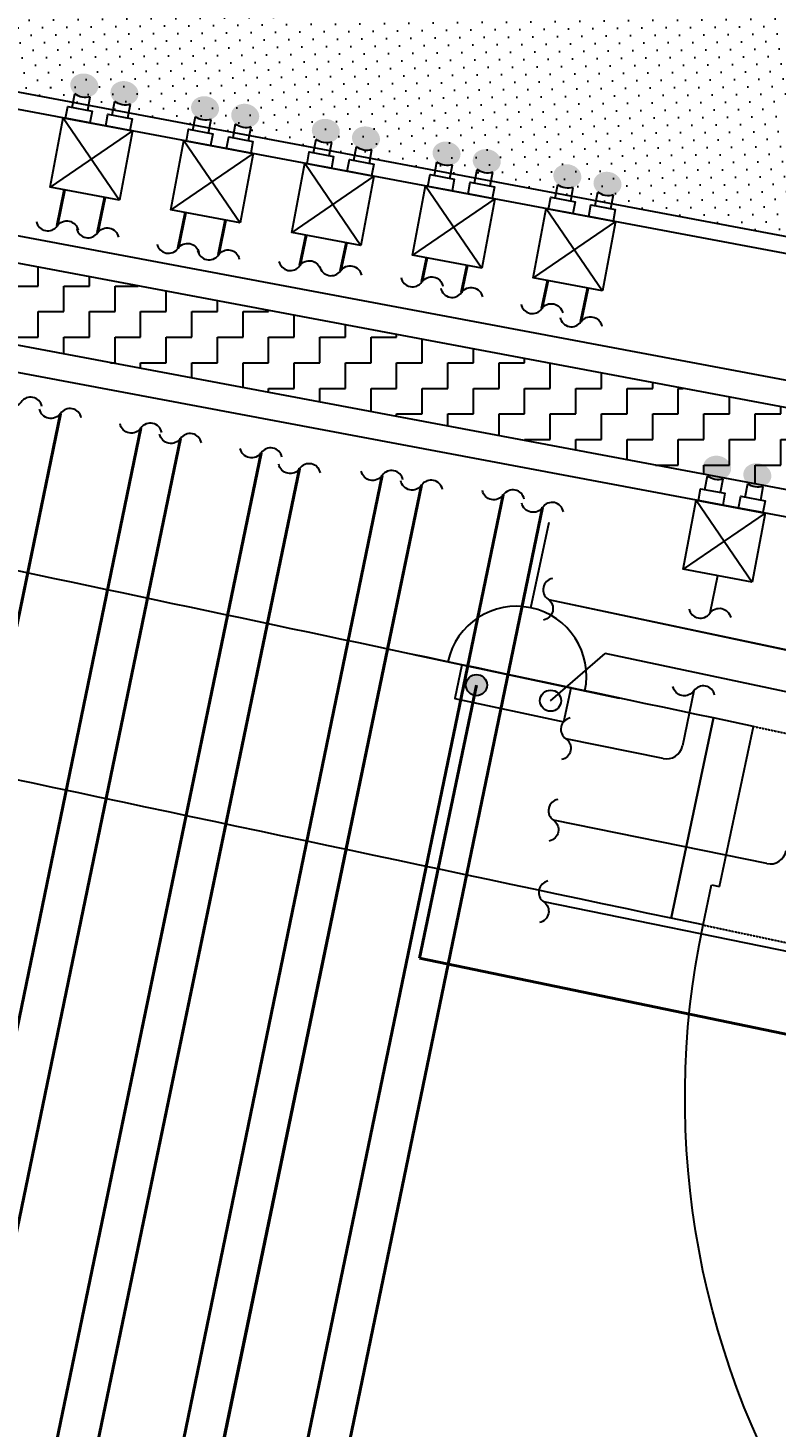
# Model space of a CAD drawing. Extents: x -678889171 to 586587, y -792238163 to 335485.
# Drawn here: x 65799 to 66712, y 33081 to 34789 of the extents above; entities that cross this region are included whole.
import ezdxf
from ezdxf import colors
from ezdxf.entities.mleader import LeaderData, LeaderLine
from ezdxf.math import Vec2, Vec3

# ---------------------------------------------------------------- set-up
doc = ezdxf.new("R2010")
doc.units = 0
doc.header["$MEASUREMENT"] = 0
doc.linetypes.add('XR-CORE -A$0$XR-A-CORE$0$XR-A-TYP-2-3-4-5-6-7-8-10$0$HIDDEN', pattern=[0.375, 0.25, -0.125])
doc.layers.get('0').update_dxf_attribs({"color": 8})
for name, color, linetype in [('CABLE TRAY', 6, 'Continuous'), ('E-CUT-LINE', 1, 'Continuous'), ('E-POW-BLOCK', 4, 'Continuous'), ('E-TEXT', 3, 'Continuous'), ('False Ceiling -SMD', 7, 'Continuous'), ('HR_LIGHT', 1, 'Continuous'), ('loop line emped', 1, 'Continuous'), ('powr wire', 4, 'Continuous'), ('SHP-CTL-EL-102$0$WORK$0$FITING-ET', 2, 'Continuous'), ('SHP-CTL-EL-102$0$WORK$0$work$0$BOXES', 2, 'Continuous'), ('XR-CORE -A$0$A-WALL', 252, 'Continuous'), ('XR-CORE -A$0$XR-A-CORE$0$XR-A-TYP-2-3-4-5-6-7-8-10$0$A-DOOR', 252, 'Continuous'), ('XR-CORE -A$0$XR-A-CORE$0$XR-A-TYP-2-3-4-5-6-7-8-10$0$A-FLOR-OVHD', 252, 'XR-CORE -A$0$XR-A-CORE$0$XR-A-TYP-2-3-4-5-6-7-8-10$0$HIDDEN')]:
    doc.layers.add(name, color=color, linetype=linetype)
doc.styles.get("Standard").update_dxf_attribs({"font": 'arial.ttf'})

# ---------------------------------------------------------------- blocks, each defined once
blk = doc.blocks.new('SO1')
at = {"layer": 'E-POW-BLOCK'}
h = blk.add_hatch(color=3, dxfattribs=at)
h.dxf.hatch_style = 1
edge = h.paths.add_edge_path()
edge.add_arc((-0.1064295025979398, -0.04814632734824666), 0.03025259035537483, 0, 360)
at = {"layer": 'E-POW-BLOCK', "color": 3}
for p, q in [((1.42e-14, 0.2000001000000597), (0, 0.4500002250000599)), ((-0.3000001499999971, 7.11e-14), (0.3000001499999971, 1.42e-14))]:
    blk.add_line(p, q, dxfattribs=at)
blk.add_lwpolyline([(0.1593095883453804, 4.265338082731773e-14), (-0.1593095883453804, 4.265338082731773e-14), (-0.1593095883453804, -0.09876317676643645), (0.1593095883453804, -0.09876317676643645)], close=True, dxfattribs=at)
for centre in [(-0.1064295025979398, -0.04814632734824666), (0.1096454942411166, -0.04814632734824666)]:
    blk.add_circle(centre, 0.03025259035537483, dxfattribs=at)
blk.add_arc((0, 1.42e-14), 0.2000001000000001, 0, 179.9999999999979, dxfattribs=at)
blk = doc.blocks.new('*U1038')
for p, q in [((709.9999999996999, 1019.999999999673), (709.9999999997087, 199.9999999998981)), ((759.9999999996817, 1019.999999999673), (759.9999999996905, 199.9999999998981)), ((-299.9999999999955, -150.000000000068), (-300.0000000000001, 99.9999999999318)), ((-260.0000000000138, 99.99999999993177), (-300.0000000000001, 99.9999999999318)), ((-260.0000000000138, 99.99999999993177), (-260.0000000000136, 49.99999999994816)), ((759.9999999996862, 99.9999999999318), (759.999999999686, 49.99999999994816)), ((759.9999999996862, 99.9999999999318), (799.9999999996726, 99.99999999993177)), ((799.9999999996771, -150.000000000068), (799.9999999996726, 99.99999999993177)), ((-260.0000000000136, 49.99999999994816), (-250.0000000000184, 49.99999999994816)), ((-250.0000000000184, 49.99999999994816), (-250.0000000000091, -150.000000000068)), ((749.999999999686, 49.99999999994816), (749.9999999996862, -150.000000000068)), ((759.999999999686, 49.99999999994816), (749.999999999686, 49.99999999994816)), ((-250.0000000000091, -150.000000000068), (-299.9999999999955, -150.000000000068)), ((749.9999999996862, -150.000000000068), (799.9999999996771, -150.000000000068))]:
    blk.add_line(p, q)
for points in [[(709.999999999709, 1019.999999999673), (759.9999999996908, 1019.999999999673), (759.9999999996905, 1119.999999999636), (709.9999999997087, 1119.999999999636), (709.9999999997087, 1032.999999999665), (709.9999999997087, 1119.999999999636)], [(709.9999999997087, 199.9999999998981), (759.9999999996905, 199.9999999998981), (759.9999999996908, 99.9999999999318), (709.999999999709, 99.9999999999318), (709.999999999709, 186.9999999999009)]]:
    blk.add_lwpolyline(points, close=True)
blk.add_arc((759.9999999996908, 99.9999999999318), 1019.999999999704, 89.99999999999942, 180)
at = {"layer": 'XR-CORE -A$0$XR-A-CORE$0$XR-A-TYP-2-3-4-5-6-7-8-10$0$A-FLOR-OVHD'}
for p, q in [((-260.0000000000138, 99.99999999993177), (759.9999999996908, 99.9999999999318)), ((-250.0000000000182, -150.000000000068), (749.9999999996862, -150.000000000068))]:
    blk.add_line(p, q, dxfattribs=at)
blk = doc.blocks.new('*U3342')
h = blk.add_hatch()
h.set_pattern_fill('DOTS', scale=10, angle=44.64466639488753)
h.set_pattern_definition([(44.64466639488753, (329.9099771088763, 53195.66372434029), (-5.508128011210783, 16.872464463205), [0, -15.875])])
h.paths.add_polyline_path([(-179.9965384674727, 1.116306287542557), (-172.4736223159576, 1214.133630981352), (187.5194546189879, 1211.901018406267), (179.9965384674727, -1.116306287542557)])
at = {"color": 240, "true_color": 0xed1f24}
blk.add_lwpolyline([(199.9961538527475, -1.240340319491736), (207.5190700042626, 1211.776984374318), (-192.4732377012324, 1214.257665013301), (-199.9961538527475, 1.240340319491736)], close=True, dxfattribs=at)
at = {"color": 7}
blk.add_lwpolyline([(-179.9965384674727, 1.116306287542557), (-172.4736223159576, 1214.133630981352), (187.5194546189879, 1211.901018406267), (179.9965384674727, -1.116306287542557)], close=True, dxfattribs=at)
blk = doc.blocks.new('DCCWCW')
at = {"color": 7}
for p, q in [((67164.49566399748, 39374.39214593581), (65579.54950208029, 39672.18836836193)), ((67146.33150427548, 39277.71793361274), (65561.3853423583, 39575.51415603886))]:
    blk.add_line(p, q, dxfattribs=at)
at = {"layer": 'False Ceiling -SMD', "color": 7, "linetype": 'Continuous', "true_color": 0xffffff}
for p, q in [((65625, 39656.25), (65625, 39663.64865457665)), ((65593.75, 39656.25), (65625, 39656.25)), ((65593.75, 39624.99999999999), (65593.75, 39656.24999999999)), ((65656.25, 39656.25), (65664.37749471451, 39656.25)), ((65656.25, 39624.99999999999), (65656.25, 39656.24999999999)), ((65718.75, 39625), (65718.75, 39646.03392637749)), ((65570.68325906317, 39625), (65593.75, 39625)), ((65625, 39625), (65656.25, 39625)), ((65625, 39593.75), (65625, 39625)), ((65687.5, 39625), (65718.75, 39625)), ((65687.5, 39593.74999999999), (65687.5, 39624.99999999999)), ((65750, 39625), (65781.25, 39625)), ((65750, 39593.74999999999), (65750, 39624.99999999999)), ((65781.25, 39624.99999999999), (65781.25, 39634.29077424471)), ((65812.5, 39625), (65830.69782999746, 39625)), ((65812.5, 39593.74999999999), (65812.5, 39624.99999999999)), ((65875, 39593.74999999999), (65875, 39616.67604604557)), ((65593.75, 39593.75), (65625, 39593.75)), ((65593.75, 39569.43314646428), (65593.75, 39593.74999999999)), ((65656.25, 39593.75), (65687.5, 39593.75)), ((65656.25, 39562.49999999999), (65656.25, 39593.74999999999)), ((65718.75, 39593.75), (65750, 39593.75)), ((65718.75, 39562.5), (65718.75, 39593.75)), ((65781.25, 39593.75), (65812.5, 39593.75)), ((65781.25, 39562.49999999999), (65781.25, 39593.74999999999)), ((65843.75, 39593.75), (65875, 39593.75)), ((65843.75, 39562.49999999999), (65843.75, 39593.74999999999)), ((65906.25, 39593.75), (65937.5, 39593.75)), ((65906.25, 39562.49999999999), (65906.25, 39593.74999999999)), ((65937.5, 39593.75), (65937.5, 39604.93289391283)), ((65968.75, 39593.75), (65997.01816528042, 39593.75)), ((65968.75, 39562.49999999999), (65968.75, 39593.74999999999)), ((66031.25, 39562.5), (66031.25, 39587.31816571367)), ((66093.75, 39562.49999999999), (66093.75, 39575.5750135809)), ((65630.64994382414, 39562.5), (65656.25, 39562.5)), ((65687.5, 39562.5), (65718.75, 39562.5)), ((65687.5, 39551.81841826513), (65687.5, 39562.49999999999)), ((65750, 39562.5), (65781.25, 39562.5)), ((65750, 39540.07526613237), (65750, 39562.49999999999)), ((65812.5, 39562.5), (65843.75, 39562.5)), ((65812.5, 39531.24999999999), (65812.5, 39562.49999999999)), ((65875, 39562.5), (65906.25, 39562.5)), ((65875, 39531.24999999999), (65875, 39562.49999999999)), ((65937.5, 39562.5), (65968.75, 39562.5)), ((65937.5, 39531.25), (65937.5, 39562.5)), ((66000, 39562.5), (66031.25, 39562.5)), ((66000, 39531.24999999999), (66000, 39562.49999999999)), ((66062.5, 39562.5), (66093.75, 39562.5)), ((66062.5, 39531.24999999999), (66062.5, 39562.49999999999)), ((66125, 39562.5), (66156.25, 39562.5)), ((66125, 39531.25), (66125, 39562.5)), ((66156.25, 39562.49999999999), (66156.25, 39563.83186144815)), ((66187.5, 39531.24999999999), (66187.5, 39557.96028538175)), ((66250, 39531.24999999999), (66250, 39546.217133249)), ((65796.9702791071, 39531.25), (65812.5, 39531.25)), ((65843.75, 39531.25), (65875, 39531.25)), ((65843.75, 39522.46053793323), (65843.75, 39531.24999999999)), ((65906.25, 39531.25), (65937.5, 39531.25)), ((65906.25, 39510.71738580046), (65906.25, 39531.24999999999)), ((65968.75, 39531.25), (66000, 39531.25)), ((65968.75, 39499.99999999999), (65968.75, 39531.24999999999)), ((66031.25, 39531.25), (66062.5, 39531.25)), ((66031.25, 39500), (66031.25, 39531.25)), ((66093.75, 39531.25), (66125, 39531.25)), ((66093.75, 39499.99999999999), (66093.75, 39531.24999999999)), ((66156.25, 39531.25), (66187.5, 39531.25)), ((66156.25, 39499.99999999999), (66156.25, 39531.24999999999)), ((66218.75, 39531.25), (66250, 39531.25)), ((66218.75, 39500), (66218.75, 39531.25)), ((66281.25, 39531.25), (66312.5, 39531.25)), ((66281.25, 39499.99999999999), (66281.25, 39531.24999999999)), ((66312.5, 39531.24999999999), (66312.5, 39534.47398111622)), ((66343.75, 39499.99999999999), (66343.75, 39528.60240504986)), ((66406.25, 39499.99999999999), (66406.25, 39516.85925291708)), ((66468.75, 39499.99999999999), (66468.75, 39505.11610078433)), ((65963.29061439006, 39500), (65968.75, 39500)), ((66000, 39500), (66031.25, 39500)), ((66000, 39493.10265760132), (66000, 39499.99999999999)), ((66062.5, 39500), (66093.75, 39500)), ((66062.5, 39481.35950546855), (66062.5, 39499.99999999999)), ((66125, 39500), (66156.25, 39500)), ((66125, 39469.61635333579), (66125, 39500)), ((66187.5, 39500), (66218.75, 39500)), ((66187.5, 39468.74999999999), (66187.5, 39499.99999999999)), ((66250, 39500), (66281.25, 39500)), ((66250, 39468.74999999999), (66250, 39499.99999999999)), ((66312.5, 39500), (66343.75, 39500)), ((66312.5, 39468.74999999999), (66312.5, 39499.99999999999)), ((66375, 39500), (66406.25, 39500)), ((66375, 39468.74999999999), (66375, 39499.99999999999)), ((66437.5, 39500), (66468.75, 39500)), ((66437.5, 39468.75), (66437.5, 39500)), ((66500, 39468.74999999999), (66500, 39499.24452471793)), ((66562.5, 39468.74999999999), (66562.5, 39487.50137258518)), ((66625, 39468.75), (66625, 39475.75822045241)), ((66156.25, 39468.75), (66187.5, 39468.75)), ((66156.25, 39463.74477726941), (66156.25, 39468.74999999999)), ((66218.75, 39468.75), (66250, 39468.75)), ((66218.75, 39452.00162513665), (66218.75, 39468.75)), ((66281.25, 39468.75), (66312.5, 39468.75)), ((66281.25, 39440.25847300388), (66281.25, 39468.74999999999)), ((66343.75, 39468.75), (66375, 39468.75)), ((66343.75, 39437.49999999999), (66343.75, 39468.74999999999)), ((66406.25, 39468.75), (66437.5, 39468.75)), ((66406.25, 39437.49999999999), (66406.25, 39468.74999999999)), ((66468.75, 39468.75), (66500, 39468.75)), ((66468.75, 39437.49999999999), (66468.75, 39468.74999999999)), ((66531.25, 39468.75), (66562.5, 39468.75)), ((66531.25, 39437.5), (66531.25, 39468.75)), ((66593.75, 39468.75), (66625, 39468.75)), ((66593.75, 39437.49999999999), (66593.75, 39468.74999999999)), ((66656.25, 39468.75), (66662.29950641222, 39468.75)), ((66656.25, 39437.49999999999), (66656.25, 39468.74999999999)), ((66718.75, 39437.49999999999), (66718.75, 39458.14349225326)), ((66312.5, 39437.5), (66343.75, 39437.5)), ((66312.5, 39434.3868969375), (66312.5, 39437.49999999999)), ((66375, 39437.5), (66406.25, 39437.5)), ((66375, 39422.64374480474), (66375, 39437.49999999999)), ((66437.5, 39437.5), (66468.75, 39437.5)), ((66437.5, 39410.90059267197), (66437.5, 39437.5)), ((66500, 39437.5), (66531.25, 39437.5)), ((66500, 39406.24999999999), (66500, 39437.49999999999)), ((66562.5, 39437.5), (66593.75, 39437.5)), ((66562.5, 39406.24999999999), (66562.5, 39437.49999999999)), ((66625, 39437.5), (66656.25, 39437.5)), ((66625, 39406.25), (66625, 39437.5)), ((66687.5, 39437.5), (66718.75, 39437.5)), ((66687.5, 39406.24999999999), (66687.5, 39437.49999999999)), ((66750, 39437.5), (66781.25, 39437.5)), ((66750, 39406.24999999999), (66750, 39437.49999999999)), ((66781.25, 39437.49999999999), (66781.25, 39446.4003401205)), ((66812.5, 39437.5), (66828.61984169518, 39437.5)), ((66812.5, 39406.24999999999), (66812.5, 39437.49999999999)), ((66875, 39406.24999999999), (66875, 39428.78561192135)), ((66468.75, 39406.25), (66500, 39406.25)), ((66468.75, 39405.02901660559), (66468.75, 39406.24999999999)), ((66531.25, 39406.25), (66562.5, 39406.25)), ((66531.25, 39393.28586447283), (66531.25, 39406.25)), ((66593.75, 39406.25), (66625, 39406.25)), ((66593.75, 39381.54271234006), (66593.75, 39406.24999999999)), ((66656.25, 39406.25), (66687.5, 39406.25)), ((66656.25, 39374.99999999999), (66656.25, 39406.24999999999)), ((66718.75, 39406.25), (66750, 39406.25)), ((66718.75, 39374.99999999999), (66718.75, 39406.24999999999)), ((66781.25, 39406.25), (66812.5, 39406.25)), ((66781.25, 39374.99999999999), (66781.25, 39406.24999999999)), ((66843.75, 39406.25), (66875, 39406.25)), ((66843.75, 39375), (66843.75, 39406.25)), ((66906.25, 39406.25), (66937.5, 39406.25)), ((66906.25, 39374.99999999999), (66906.25, 39406.24999999999)), ((66937.5, 39406.25), (66937.5, 39417.0424597886)), ((66968.75, 39406.25), (66994.94017697813, 39406.25)), ((66968.75, 39374.99999999999), (66968.75, 39406.24999999999)), ((67031.25, 39375), (67031.25, 39399.42773158944)), ((67093.75, 39374.99999999999), (67093.75, 39387.68457945668)), ((66628.57195552188, 39375), (66656.25, 39375)), ((66687.5, 39375), (66718.75, 39375)), ((66687.5, 39363.92798414092), (66687.5, 39374.99999999999)), ((66750, 39375), (66781.25, 39375)), ((66750, 39352.18483200816), (66750, 39374.99999999999)), ((66812.5, 39375), (66843.75, 39375)), ((66812.5, 39343.74999999999), (66812.5, 39374.99999999999)), ((66875, 39375), (66906.25, 39375)), ((66875, 39343.74999999999), (66875, 39374.99999999999)), ((66937.5, 39375), (66968.75, 39375)), ((66937.5, 39343.75), (66937.5, 39375)), ((67000, 39375), (67031.25, 39375)), ((67000, 39343.74999999999), (67000, 39374.99999999999)), ((67062.5, 39375), (67093.75, 39375)), ((67062.5, 39343.74999999999), (67062.5, 39374.99999999999)), ((67125, 39375), (67156.25, 39375)), ((67125, 39343.75), (67125, 39375)), ((67156.25, 39374.99999999999), (67156.25, 39375.94142732392)), ((66794.89229080484, 39343.75), (66812.5, 39343.75)), ((66843.75, 39343.75), (66875, 39343.75)), ((66843.75, 39334.570103809), (66843.75, 39343.75)), ((66906.25, 39343.75), (66937.5, 39343.75)), ((66906.25, 39322.82695167624), (66906.25, 39343.74999999999)), ((66968.75, 39343.75), (67000, 39343.75)), ((66968.75, 39312.49999999999), (66968.75, 39343.74999999999)), ((67031.25, 39343.75), (67062.5, 39343.75)), ((67031.25, 39312.5), (67031.25, 39343.75)), ((67093.75, 39343.75), (67125, 39343.75)), ((67093.75, 39312.49999999999), (67093.75, 39343.74999999999)), ((67156.25, 39343.75), (67158.7382978951, 39343.75)), ((67156.25, 39330.50665471366), (67156.25, 39343.74999999999)), ((66961.2126260878, 39312.5), (66968.75, 39312.5)), ((67000, 39312.5), (67031.25, 39312.5)), ((67000, 39305.2122234771), (67000, 39312.49999999999)), ((67062.5, 39312.5), (67093.75, 39312.5)), ((67062.5, 39293.46907134433), (67062.5, 39312.49999999999)), ((67125, 39312.5), (67152.86672182873, 39312.5)), ((67125, 39281.72591921157), (67125, 39312.5))]:
    blk.add_line(p, q, dxfattribs=at)
at = {"layer": 'HR_LIGHT'}
for p, q in [((65585.60422198763, 39704.41310580293), (65555.33062245097, 39543.28941859786)), ((67170.55038390482, 39406.6168833768), (65585.60422198763, 39704.41310580293)), ((67140.27678436814, 39245.49319617173), (65555.33062245097, 39543.28941859786)), ((67170.5503839048, 39406.6168833768), (67140.27678436815, 39245.49319617173))]:
    blk.add_line(p, q, dxfattribs=at)
blk = doc.blocks.new('*U3337')
at = {"layer": 'SHP-CTL-EL-102$0$WORK$0$work$0$BOXES', "ltscale": 0.05}
h = blk.add_hatch(color=7, dxfattribs=at)
edge = h.paths.add_edge_path()
edge.add_ellipse((169.5218633215261, 32.62525872845988), major_axis=(0, 22.51021344428009), ratio=0.8475355416712173, start_angle=0, end_angle=360)
h = blk.add_hatch(color=7, dxfattribs=at)
edge = h.paths.add_edge_path()
edge.add_ellipse((169.522743513299, -32.62474127107463), major_axis=(0, 22.51021344428009), ratio=0.8475355416712173, start_angle=0, end_angle=360)
at = {"layer": 'SHP-CTL-EL-102$0$WORK$0$work$0$BOXES', "color": 5, "ltscale": 0.05}
for p, q in [((112.4999999969641, 56.25061985336117), (0, -56.25)), ((112.4999999969641, -56.24938014663881), (0, 56.25))]:
    blk.add_line(p, q, dxfattribs=at)
at = {"layer": 'SHP-CTL-EL-102$0$WORK$0$work$0$BOXES', "color": 1, "ltscale": 0.05}
for p, q in [((131.5788594483772, 45.29060383191458), (153.7508009690196, 45.29059971751453)), ((131.5788594483772, 19.96063587474704), (153.7510087085402, 19.96063176030845)), ((131.5797396401501, -19.95939616761993), (153.7514697896741, -19.95940028198076)), ((131.5797396401501, -45.28936412478746), (153.7516775291947, -45.28936823918684))]:
    blk.add_line(p, q, dxfattribs=at)
at = {"layer": 'SHP-CTL-EL-102$0$WORK$0$work$0$BOXES', "color": 5, "ltscale": 0.05}
blk.add_lwpolyline([(0, 56.25), (0, -56.25), (112.4999999969641, -56.24938014663881), (112.4999999969641, 56.25061985336117)], close=True, dxfattribs=at)
at = {"layer": 'SHP-CTL-EL-102$0$WORK$0$work$0$BOXES', "color": 1, "ltscale": 0.05}
for points in [[(112.4999834675411, 12.93811985333082), (131.5788594483772, 12.93811985333082), (131.5788594483772, 52.31311985333083), (112.4999834675411, 52.31311985333083)], [(112.5008636593141, -52.3118801462037), (131.5797396401501, -52.3118801462037), (131.5797396401501, -12.9368801462037), (112.5008636593141, -12.9368801462037)]]:
    blk.add_lwpolyline(points, close=True, dxfattribs=at)
at = {"layer": 'SHP-CTL-EL-102$0$WORK$0$work$0$BOXES', "color": 7, "ltscale": 0.05}
for centre, start_param, end_param in [((169.5218633215261, 32.62525872845988), 0.9731340284952338, 2.168477978462658), ((169.522743513299, -32.62474127107463), 0.97315371743811, 2.168458289519954)]:
    blk.add_ellipse(centre, major_axis=(0, 22.51021344428004), ratio=0.847535541671217, start_param=start_param, end_param=end_param, dxfattribs=at)
blk = doc.blocks.new('*U3338')
at = {"layer": 'SHP-CTL-EL-102$0$WORK$0$work$0$BOXES', "ltscale": 0.05}
h = blk.add_hatch(color=7, dxfattribs=at)
edge = h.paths.add_edge_path()
edge.add_ellipse((169.5218633215261, 32.62525872845988), major_axis=(0, 22.51021344428009), ratio=0.8475355416712173, start_angle=0, end_angle=360)
h = blk.add_hatch(color=7, dxfattribs=at)
edge = h.paths.add_edge_path()
edge.add_ellipse((169.522743513299, -32.62474127107463), major_axis=(0, 22.51021344428009), ratio=0.8475355416712173, start_angle=0, end_angle=360)
at = {"layer": 'SHP-CTL-EL-102$0$WORK$0$work$0$BOXES', "color": 5, "ltscale": 0.05}
for p, q in [((112.4999999969641, 56.25061985336117), (0, -56.25)), ((112.4999999969641, -56.24938014663881), (0, 56.25))]:
    blk.add_line(p, q, dxfattribs=at)
at = {"layer": 'SHP-CTL-EL-102$0$WORK$0$work$0$BOXES', "color": 1, "ltscale": 0.05}
for p, q in [((131.5788594483772, 45.29060383191458), (153.7508009690196, 45.29059971751453)), ((131.5788594483772, 19.96063587474704), (153.7510087085402, 19.96063176030845)), ((131.5797396401501, -19.95939616761993), (153.7514697896741, -19.95940028198076)), ((131.5797396401501, -45.28936412478746), (153.7516775291947, -45.28936823918684))]:
    blk.add_line(p, q, dxfattribs=at)
at = {"layer": 'SHP-CTL-EL-102$0$WORK$0$work$0$BOXES', "color": 5, "ltscale": 0.05}
blk.add_lwpolyline([(0, 56.25), (0, -56.25), (112.4999999969641, -56.24938014663881), (112.4999999969641, 56.25061985336117)], close=True, dxfattribs=at)
at = {"layer": 'SHP-CTL-EL-102$0$WORK$0$work$0$BOXES', "color": 1, "ltscale": 0.05}
for points in [[(112.4999834675411, 12.93811985333082), (131.5788594483772, 12.93811985333082), (131.5788594483772, 52.31311985333083), (112.4999834675411, 52.31311985333083)], [(112.5008636593141, -52.3118801462037), (131.5797396401501, -52.3118801462037), (131.5797396401501, -12.9368801462037), (112.5008636593141, -12.9368801462037)]]:
    blk.add_lwpolyline(points, close=True, dxfattribs=at)
at = {"layer": 'SHP-CTL-EL-102$0$WORK$0$work$0$BOXES', "color": 7, "ltscale": 0.05}
for centre, start_param, end_param in [((169.5218633215261, 32.62525872845988), 0.9731340284952338, 2.168477978462658), ((169.522743513299, -32.62474127107463), 0.97315371743811, 2.168458289519954)]:
    blk.add_ellipse(centre, major_axis=(0, 22.51021344428004), ratio=0.847535541671217, start_param=start_param, end_param=end_param, dxfattribs=at)
blk = doc.blocks.new('*U3339')
at = {"layer": 'SHP-CTL-EL-102$0$WORK$0$work$0$BOXES', "ltscale": 0.05}
h = blk.add_hatch(color=7, dxfattribs=at)
edge = h.paths.add_edge_path()
edge.add_ellipse((169.5218633215261, 32.62525872845988), major_axis=(0, 22.51021344428009), ratio=0.8475355416712173, start_angle=0, end_angle=360)
h = blk.add_hatch(color=7, dxfattribs=at)
edge = h.paths.add_edge_path()
edge.add_ellipse((169.522743513299, -32.62474127107463), major_axis=(0, 22.51021344428009), ratio=0.8475355416712173, start_angle=0, end_angle=360)
at = {"layer": 'SHP-CTL-EL-102$0$WORK$0$work$0$BOXES', "color": 5, "ltscale": 0.05}
for p, q in [((112.4999999969641, 56.25061985336117), (0, -56.25)), ((112.4999999969641, -56.24938014663881), (0, 56.25))]:
    blk.add_line(p, q, dxfattribs=at)
at = {"layer": 'SHP-CTL-EL-102$0$WORK$0$work$0$BOXES', "color": 1, "ltscale": 0.05}
for p, q in [((131.5788594483772, 45.29060383191458), (153.7508009690196, 45.29059971751453)), ((131.5788594483772, 19.96063587474704), (153.7510087085402, 19.96063176030845)), ((131.5797396401501, -19.95939616761993), (153.7514697896741, -19.95940028198076)), ((131.5797396401501, -45.28936412478746), (153.7516775291947, -45.28936823918684))]:
    blk.add_line(p, q, dxfattribs=at)
at = {"layer": 'SHP-CTL-EL-102$0$WORK$0$work$0$BOXES', "color": 5, "ltscale": 0.05}
blk.add_lwpolyline([(0, 56.25), (0, -56.25), (112.4999999969641, -56.24938014663881), (112.4999999969641, 56.25061985336117)], close=True, dxfattribs=at)
at = {"layer": 'SHP-CTL-EL-102$0$WORK$0$work$0$BOXES', "color": 1, "ltscale": 0.05}
for points in [[(112.4999834675411, 12.93811985333082), (131.5788594483772, 12.93811985333082), (131.5788594483772, 52.31311985333083), (112.4999834675411, 52.31311985333083)], [(112.5008636593141, -52.3118801462037), (131.5797396401501, -52.3118801462037), (131.5797396401501, -12.9368801462037), (112.5008636593141, -12.9368801462037)]]:
    blk.add_lwpolyline(points, close=True, dxfattribs=at)
at = {"layer": 'SHP-CTL-EL-102$0$WORK$0$work$0$BOXES', "color": 7, "ltscale": 0.05}
for centre, start_param, end_param in [((169.5218633215261, 32.62525872845988), 0.9731340284952338, 2.168477978462658), ((169.522743513299, -32.62474127107463), 0.97315371743811, 2.168458289519954)]:
    blk.add_ellipse(centre, major_axis=(0, 22.51021344428004), ratio=0.847535541671217, start_param=start_param, end_param=end_param, dxfattribs=at)
blk = doc.blocks.new('*U3340')
at = {"layer": 'SHP-CTL-EL-102$0$WORK$0$work$0$BOXES', "ltscale": 0.05}
h = blk.add_hatch(color=7, dxfattribs=at)
edge = h.paths.add_edge_path()
edge.add_ellipse((169.5218633215261, 32.62525872845988), major_axis=(0, 22.51021344428009), ratio=0.8475355416712173, start_angle=0, end_angle=360)
h = blk.add_hatch(color=7, dxfattribs=at)
edge = h.paths.add_edge_path()
edge.add_ellipse((169.522743513299, -32.62474127107463), major_axis=(0, 22.51021344428009), ratio=0.8475355416712173, start_angle=0, end_angle=360)
at = {"layer": 'SHP-CTL-EL-102$0$WORK$0$work$0$BOXES', "color": 5, "ltscale": 0.05}
for p, q in [((112.4999999969641, 56.25061985336117), (0, -56.25)), ((112.4999999969641, -56.24938014663881), (0, 56.25))]:
    blk.add_line(p, q, dxfattribs=at)
at = {"layer": 'SHP-CTL-EL-102$0$WORK$0$work$0$BOXES', "color": 1, "ltscale": 0.05}
for p, q in [((131.5788594483772, 45.29060383191458), (153.7508009690196, 45.29059971751453)), ((131.5788594483772, 19.96063587474704), (153.7510087085402, 19.96063176030845)), ((131.5797396401501, -19.95939616761993), (153.7514697896741, -19.95940028198076)), ((131.5797396401501, -45.28936412478746), (153.7516775291947, -45.28936823918684))]:
    blk.add_line(p, q, dxfattribs=at)
at = {"layer": 'SHP-CTL-EL-102$0$WORK$0$work$0$BOXES', "color": 5, "ltscale": 0.05}
blk.add_lwpolyline([(0, 56.25), (0, -56.25), (112.4999999969641, -56.24938014663881), (112.4999999969641, 56.25061985336117)], close=True, dxfattribs=at)
at = {"layer": 'SHP-CTL-EL-102$0$WORK$0$work$0$BOXES', "color": 1, "ltscale": 0.05}
for points in [[(112.4999834675411, 12.93811985333082), (131.5788594483772, 12.93811985333082), (131.5788594483772, 52.31311985333083), (112.4999834675411, 52.31311985333083)], [(112.5008636593141, -52.3118801462037), (131.5797396401501, -52.3118801462037), (131.5797396401501, -12.9368801462037), (112.5008636593141, -12.9368801462037)]]:
    blk.add_lwpolyline(points, close=True, dxfattribs=at)
at = {"layer": 'SHP-CTL-EL-102$0$WORK$0$work$0$BOXES', "color": 7, "ltscale": 0.05}
for centre, start_param, end_param in [((169.5218633215261, 32.62525872845988), 0.9731340284952338, 2.168477978462658), ((169.522743513299, -32.62474127107463), 0.97315371743811, 2.168458289519954)]:
    blk.add_ellipse(centre, major_axis=(0, 22.51021344428004), ratio=0.847535541671217, start_param=start_param, end_param=end_param, dxfattribs=at)
blk = doc.blocks.new('*U3341')
at = {"layer": 'SHP-CTL-EL-102$0$WORK$0$work$0$BOXES', "ltscale": 0.05}
h = blk.add_hatch(color=7, dxfattribs=at)
edge = h.paths.add_edge_path()
edge.add_ellipse((169.5218633215261, 32.62525872845988), major_axis=(0, 22.51021344428009), ratio=0.8475355416712173, start_angle=0, end_angle=360)
h = blk.add_hatch(color=7, dxfattribs=at)
edge = h.paths.add_edge_path()
edge.add_ellipse((169.522743513299, -32.62474127107463), major_axis=(0, 22.51021344428009), ratio=0.8475355416712173, start_angle=0, end_angle=360)
at = {"layer": 'SHP-CTL-EL-102$0$WORK$0$work$0$BOXES', "color": 5, "ltscale": 0.05}
for p, q in [((112.4999999969641, 56.25061985336117), (0, -56.25)), ((112.4999999969641, -56.24938014663881), (0, 56.25))]:
    blk.add_line(p, q, dxfattribs=at)
at = {"layer": 'SHP-CTL-EL-102$0$WORK$0$work$0$BOXES', "color": 1, "ltscale": 0.05}
for p, q in [((131.5788594483772, 45.29060383191458), (153.7508009690196, 45.29059971751453)), ((131.5788594483772, 19.96063587474704), (153.7510087085402, 19.96063176030845)), ((131.5797396401501, -19.95939616761993), (153.7514697896741, -19.95940028198076)), ((131.5797396401501, -45.28936412478746), (153.7516775291947, -45.28936823918684))]:
    blk.add_line(p, q, dxfattribs=at)
at = {"layer": 'SHP-CTL-EL-102$0$WORK$0$work$0$BOXES', "color": 5, "ltscale": 0.05}
blk.add_lwpolyline([(0, 56.25), (0, -56.25), (112.4999999969641, -56.24938014663881), (112.4999999969641, 56.25061985336117)], close=True, dxfattribs=at)
at = {"layer": 'SHP-CTL-EL-102$0$WORK$0$work$0$BOXES', "color": 1, "ltscale": 0.05}
for points in [[(112.4999834675411, 12.93811985333082), (131.5788594483772, 12.93811985333082), (131.5788594483772, 52.31311985333083), (112.4999834675411, 52.31311985333083)], [(112.5008636593141, -52.3118801462037), (131.5797396401501, -52.3118801462037), (131.5797396401501, -12.9368801462037), (112.5008636593141, -12.9368801462037)]]:
    blk.add_lwpolyline(points, close=True, dxfattribs=at)
at = {"layer": 'SHP-CTL-EL-102$0$WORK$0$work$0$BOXES', "color": 7, "ltscale": 0.05}
for centre, start_param, end_param in [((169.5218633215261, 32.62525872845988), 0.9731340284952338, 2.168477978462658), ((169.522743513299, -32.62474127107463), 0.97315371743811, 2.168458289519954)]:
    blk.add_ellipse(centre, major_axis=(0, 22.51021344428004), ratio=0.847535541671217, start_param=start_param, end_param=end_param, dxfattribs=at)
blk = doc.blocks.new('CW_0.000')
blk.add_lwpolyline([(0, -25.98557292037257, 0.66), (0, 0, -0.66), (0, 25.98557292037257, 0.97)], format="xyb")
blk = doc.blocks.new('*U3332')
at = {"layer": 'SHP-CTL-EL-102$0$WORK$0$work$0$BOXES', "ltscale": 0.05}
h = blk.add_hatch(color=7, dxfattribs=at)
edge = h.paths.add_edge_path()
edge.add_ellipse((169.5218633215261, 32.62525872845988), major_axis=(0, 22.51021344428009), ratio=0.8475355416712173, start_angle=0, end_angle=360)
h = blk.add_hatch(color=7, dxfattribs=at)
edge = h.paths.add_edge_path()
edge.add_ellipse((169.522743513299, -32.62474127107463), major_axis=(0, 22.51021344428009), ratio=0.8475355416712173, start_angle=0, end_angle=360)
at = {"layer": 'SHP-CTL-EL-102$0$WORK$0$work$0$BOXES', "color": 5, "ltscale": 0.05}
for p, q in [((112.4999999969641, 56.25061985336117), (0, -56.25)), ((112.4999999969641, -56.24938014663881), (0, 56.25))]:
    blk.add_line(p, q, dxfattribs=at)
at = {"layer": 'SHP-CTL-EL-102$0$WORK$0$work$0$BOXES', "color": 1, "ltscale": 0.05}
for p, q in [((131.5788594483772, 45.29060383191458), (153.7508009690196, 45.29059971751453)), ((131.5788594483772, 19.96063587474704), (153.7510087085402, 19.96063176030845)), ((131.5797396401501, -19.95939616761993), (153.7514697896741, -19.95940028198076)), ((131.5797396401501, -45.28936412478746), (153.7516775291947, -45.28936823918684))]:
    blk.add_line(p, q, dxfattribs=at)
at = {"layer": 'SHP-CTL-EL-102$0$WORK$0$work$0$BOXES', "color": 5, "ltscale": 0.05}
blk.add_lwpolyline([(0, 56.25), (0, -56.25), (112.4999999969641, -56.24938014663881), (112.4999999969641, 56.25061985336117)], close=True, dxfattribs=at)
at = {"layer": 'SHP-CTL-EL-102$0$WORK$0$work$0$BOXES', "color": 1, "ltscale": 0.05}
for points in [[(112.4999834675411, 12.93811985333082), (131.5788594483772, 12.93811985333082), (131.5788594483772, 52.31311985333083), (112.4999834675411, 52.31311985333083)], [(112.5008636593141, -52.3118801462037), (131.5797396401501, -52.3118801462037), (131.5797396401501, -12.9368801462037), (112.5008636593141, -12.9368801462037)]]:
    blk.add_lwpolyline(points, close=True, dxfattribs=at)
at = {"layer": 'SHP-CTL-EL-102$0$WORK$0$work$0$BOXES', "color": 7, "ltscale": 0.05}
for centre, start_param, end_param in [((169.5218633215261, 32.62525872845988), 0.9731340284952338, 2.168477978462658), ((169.522743513299, -32.62474127107463), 0.97315371743811, 2.168458289519954)]:
    blk.add_ellipse(centre, major_axis=(0, 22.51021344428004), ratio=0.847535541671217, start_param=start_param, end_param=end_param, dxfattribs=at)

msp = doc.modelspace()

# ---------------------------------------------------------------- linework, layer by layer
at = {"color": 240, "true_color": 0xed1f24}
for p, q in [((66641.00609026586, 34120.32020825368, -6.200598180156058e-06), (66631.52310822508, 34074.50306733086, -2.897472884046842e-05)), ((66611.90674447446, 33979.72637172068, -7.608497635710476e-05), (66598.00085014469, 33912.53987727989, -0.0001094810803519003)), ((66574.3623679638, 33897.00854893478, 0.0002688470349855622), (66455.74063866574, 33921.18099633159, 0.0002451089361387956)), ((66700.94011281214, 33768.69071481539, 0.0002540376889512939), (66440.59563724851, 33821.74307864326, 0.0002072967057788418)), ((66827.5178576605, 33640.37288069599, 0.0002392283429170361), (66428.71119614411, 33722.08013721329, 0.0001827757678636539))]:
    msp.add_line(p, q, dxfattribs=at)
at = {"color": 240, "true_color": 0xed1f24, "extrusion": (3.350781914200612e-07, 1.131677477109096e-06, 0.9999999999993037)}
msp.add_arc((66578.41594487766, 33916.59345415082, 0.0605841141673881), 20, 258.3063454665742, 348.3063454665517, dxfattribs=at)
at = {"color": 240, "true_color": 0xed1f24, "extrusion": (2.512262644198189e-07, 7.265458909158844e-07, 0.9999999999997046)}
msp.add_arc((66704.99368972774, 33788.27562005741, 0.04139309221294554), 20, 258.3063454665742, 348.3063454665561, dxfattribs=at)
at = {"layer": 'HR_LIGHT', "color": 3}
for p, q in [((67601.4393372501, 33843.94187676947, 7.098409086334773e-05), (66434.7700323932, 34091.08543079626, 7.180755662297353e-05)), ((66915.89668676027, 33988.97176033661, 7.146796482604412e-05), (66463.99900801355, 34084.70034247805, 7.178692604614678e-05)), ((66437.04361603904, 33967.65714563459, -0.00100148066540788), (66503.86998070999, 34025.33795513107, -0.0001271969879441473)), ((67797.54352495282, 33751.29022271573, 4.905540884997742e-05), (66503.86998070998, 34025.33795513106, 7.049091463889796e-05))]:
    msp.add_line(p, q, dxfattribs=at)
at = {"layer": 'powr wire', "color": 6, "lineweight": 40}
for p, q in [((65843.92800364265, 34591.6753638738, 6.509910996786345e-06), (65834.87689881187, 34547.57263016094, 9.130684169736221e-06)), ((65893.06813586195, 34582.4424030982, 7.480300877575797e-06), (65884.15583769688, 34539.1257861689, 9.792370334273983e-06)), ((65991.33195029206, 34563.97957234624, 9.420755794246047e-06), (65982.30424536744, 34520.19966810507, 1.151361451619246e-05)), ((66040.47208251136, 34554.74661157064, 1.039114567503549e-05), (66031.6859590934, 34512.21428582694, 1.224348218462752e-05)), ((66138.73589694143, 34536.28378081867, 1.233160059170517e-05), (66131.02666789686, 34499.02515661441, 1.379886053223338e-05)), ((66187.87602916073, 34527.05082004307, 1.330199047249469e-05), (66180.78296946504, 34492.81564554998, 1.454270554505144e-05)), ((66286.13984359083, 34508.5879892911, 1.524244538916454e-05), (66280.10176011069, 34479.23514416991, 1.500693399216315e-05)), ((66335.27997581016, 34499.3550285155, 1.62128352699545e-05), (66328.43440659542, 34466.31550943365, 2.79426382758842e-05)), ((66433.54388145974, 34480.89218062427, 1.815329198797243e-05), (66426.44051596655, 34446.56438937214, 3.019826469226267e-05)), ((66482.68392243715, 34471.65923699214, 1.912368006697164e-05), (66474.179140129, 34430.49424832728, 3.328861978531766e-05)), ((65838.75289946528, 34318.45299825079, 2.157100978117752e-05), (65639.75823496889, 33351.2753417906, 7.319512258648216e-05)), ((65838.75289942816, 34318.25968415214, 2.157100978117752e-05), (65639.75823493177, 33351.08202769195, 7.319512258648216e-05)), ((65937.01811440436, 34300.58432914875, 2.201212714600766e-05), (65714.89356919838, 33223.39013639029, 7.35064211747467e-05)), ((65937.01811436718, 34300.3910150501, 2.201212714600766e-05), (65714.89356916121, 33223.19682229164, 7.35064211747467e-05)), ((65985.36118232922, 34287.96288374545, 2.200991400182525e-05), (65741.13904681857, 33105.71959768763, 7.349810242540509e-05)), ((65985.36118229208, 34287.7695696468, 2.200991400182525e-05), (65741.13904678143, 33105.52628358898, 7.349810242540509e-05)), ((66083.71549065704, 34270.37072654772, 2.280336600248308e-05), (65816.31246597036, 32978.01467508222, 7.369687867808303e-05)), ((66083.71549061991, 34270.17741244907, 2.280336600248308e-05), (65816.31246593318, 32977.82136098357, 7.369687867808303e-05)), ((66130.71535203065, 34251.16060627846, 2.330051250887902e-05), (65842.51985866905, 32860.16385358856, 7.371154918368997e-05)), ((66130.71535199348, 34250.96729217981, 2.330051250887902e-05), (65842.51985863192, 32859.97053948991, 7.371154918368997e-05)), ((66231.4660291186, 34242.80299084487, 1.31099299199611e-05), (65920.61651043236, 32731.67486418004, 9.854528994381181e-07)), ((66231.46602908146, 34242.60967674621, 1.31099299199611e-05), (65920.61651039522, 32731.48155008139, 9.854528994381181e-07)), ((66279.68064909657, 34231.00991969153, 0.0001114816331090694), (65989.31190904073, 32829.5715254686, 0.0006090250824692077)), ((66279.68064905939, 34230.81660559288, 0.0001114816331090694), (65989.31190900356, 32829.37821136995, 0.0006090250824692077)), ((66379.37642045581, 34219.12199636688, 0.0001100034987495727), (66109.88102578805, 32916.7560037362, 0.0005669790937424257)), ((66379.37642041864, 34218.92868226823, 0.0001100034987495727), (66109.88102575092, 32916.56268963755, 0.0005669790937424257)), ((66427.34582456625, 34203.81085603993, 0.0001112907446745407), (66181.560195095, 33014.15516767914, 0.0005206532067514556)), ((66427.3458245291, 34203.61754194128, 0.0001112907446745407), (66181.56019505786, 33013.96185358049, 0.0005206532067514556))]:
    msp.add_line(p, q, dxfattribs=at)
at = {"layer": 'powr wire', "color": 4, "lineweight": 40}
for p in [(66346.66514912373, 33986.77978605664, -0.00100148066540788), (69141.13850142251, 33059.25330524213, 9.930355160424516e-06)]:
    msp.add_line(p, (66277.00207258426, 33653.35551253532, -0.00195096833964715), dxfattribs=at)
at = {"layer": 'XR-CORE -A$0$A-WALL'}
msp.add_line((66584.11121207333, 33702.03599801443, 7.550359904203535e-05), (66635.95712656093, 33946.63925048398, 7.549712375121836e-05), dxfattribs=at)
for radius, start, end in [(2449091.31759626, 78.04757256374378, 78.07912516186514), (2448841.31759626, 78.04757407700153, 78.09025578708172)]:
    msp.add_arc((-440569.5531729098, -2362048.151201702, 7.550359807096417e-05), radius, start, end, dxfattribs=at)

# ---------------------------------------------------------------- block references
at = {"layer": 'CABLE TRAY', "color": 240, "true_color": 0xed1f24, "extrusion": (-1.907403360376646e-08, 3.583828454309104e-09, 1), "xscale": -1.041666667527557, "yscale": 1.041666667527555, "zscale": 1.04166666752756, "rotation": 79.0034021640287}
msp.add_blockref('*U3342', (66907.05311419009, 34691.40799537481, -0.001125825829672165), dxfattribs=at)
at = {"layer": 'E-CUT-LINE'}
for p, rotation in [((65834.87689881187, 34547.57263016094, 9.130684169736221e-06), 258.4023514675638), ((65884.15583769688, 34539.1257861689, 9.792370334273983e-06), 258.3737626208154), ((65982.30424536744, 34520.19966810507, 1.151361451619246e-05), 258.3485449565039), ((66031.6859590934, 34512.21428582694, 1.224348218462752e-05), 258.3282886090406), ((66131.02666789686, 34499.02515661441, 1.379886053223338e-05), 258.3098224549867), ((66180.78296946504, 34492.81564554998, 1.454270554505144e-05), 258.2947109533944), ((66280.10176011069, 34479.23514416991, 1.500693399216315e-05), 258.3760089471381), ((66328.43440659542, 34466.31550943365, 2.79426382758842e-05), 258.2943235931758), ((66426.44051596655, 34446.56438937214, 3.019826469226267e-05), 258.308928066793), ((66474.179140129, 34430.49424832729, 3.328861978531266e-05), 258.3267977931367), ((65790.70963055149, 34332.36163577625, 2.191944244216894e-05), 78.40235146756379), ((65838.75289946528, 34318.45299825077, 2.157100978117791e-05), 78.37376262081828), ((65937.01811440436, 34300.58432914875, 2.201212714600766e-05), 78.34854495650396), ((65985.36118232922, 34287.96288374545, 2.200991400182525e-05), 78.32828860904053), ((66083.71549065704, 34270.37072654772, 2.280336600248308e-05), 78.3098224549867), ((66130.71535203065, 34251.16060627846, 2.330051250887902e-05), 78.29471095339436), ((66231.4660291186, 34242.80299084487, 1.31099299199611e-05), 78.37600894713816), ((66279.68064909657, 34231.00991969153, 0.0001114816331090694), 78.29432359317576), ((66379.37642045581, 34219.12199636688, 0.0001100034987495727), 78.308928066793), ((66427.34582456625, 34203.81085603993, 0.0001112907446745432), 78.32679779313675), ((66434.00610582197, 34091.66217566715, 7.18145476045035e-05), 168.0394595074392), ((66631.52310822508, 34074.50306733086, -2.897472884046842e-05), 258.3063454665884), ((66611.90674447447, 33979.72637172068, -7.608497635710837e-05), 78.3063454665875), ((66455.74063866574, 33921.18099633159, 0.0002451089361387956), 168.4821054291091), ((66440.59563724851, 33821.74307864326, 0.0002072967057788418), 168.4821054291083), ((66428.71119614411, 33722.08013721329, 0.0001827757678636539), 168.4215069213373)]:
    msp.add_blockref('CW_0.000', p, dxfattribs=dict(at, rotation=rotation))
at = {"layer": 'E-POW-BLOCK', "extrusion": (2.764051599864361e-10, 1.306361153913276e-09, 1), "xscale": 427.5336916951258, "yscale": 427.5336916951258, "zscale": 427.5336916951258, "rotation": 348.0533236816843}
msp.add_blockref('SO1', (66395.44275106318, 33997.49911119256, -0.0009387430959536607), dxfattribs=at)
at = {"layer": 'loop line emped', "color": 30, "true_color": 0xf26722}
msp.add_blockref('DCCWCW', (-63.3013583095526, -5119.582613699065), dxfattribs=at)
at = {"layer": 'SHP-CTL-EL-102$0$WORK$0$FITING-ET', "extrusion": (-1.822143245569088e-08, 8.121585536240667e-09, 0.9999999999999999), "xscale": -0.7644444444444475, "yscale": 0.7644444444444474, "zscale": 0.7644444444444473, "rotation": 259.3587357691467}
msp.add_blockref('*U3337', (65868.50427021827, 34587.05771847776, -0.0009123215254293912), dxfattribs=at)
at = {"layer": 'SHP-CTL-EL-102$0$WORK$0$FITING-ET', "extrusion": (-1.822143245569081e-08, 8.121585536240654e-09, 0.9999999999999999), "xscale": -0.7644444444444475, "yscale": 0.7644444444444474, "zscale": 0.7644444444444473, "rotation": 259.3587357691467}
msp.add_blockref('*U3338', (66015.90821686767, 34559.3619269502, -0.0009123215254293872), dxfattribs=at)
at = {"layer": 'SHP-CTL-EL-102$0$WORK$0$FITING-ET', "extrusion": (-1.822143245569222e-08, 8.12158553624093e-09, 0.9999999999999999), "xscale": -0.7644444444444474, "yscale": 0.7644444444444474, "zscale": 0.7644444444444473, "rotation": 259.3587357691455}
for name, p in [('*U3339', (66163.31216351705, 34531.66613542263, -0.0009123215254294704)), ('*U3332', (66641.00609026582, 34120.32020825367, -0.0009433840903380277))]:
    msp.add_blockref(name, p, dxfattribs=at)
at = {"layer": 'SHP-CTL-EL-102$0$WORK$0$FITING-ET', "extrusion": (-1.822143245569226e-08, 8.121585536240938e-09, 0.9999999999999999), "xscale": -0.7644444444444474, "yscale": 0.7644444444444474, "zscale": 0.7644444444444473, "rotation": 259.3587357691455}
msp.add_blockref('*U3340', (66310.71611016644, 34503.97034389507, -0.0009123215254294727), dxfattribs=at)
at = {"layer": 'SHP-CTL-EL-102$0$WORK$0$FITING-ET', "extrusion": (-1.822143245568915e-08, 8.12158553624033e-09, 0.9999999999999999), "xscale": -0.7644444444444475, "yscale": 0.7644444444444474, "zscale": 0.7644444444444473, "rotation": 259.3587357691467}
msp.add_blockref('*U3341', (66458.12005681582, 34476.2745523675, -0.000912321525429287), dxfattribs=at)
at = {"layer": 'XR-CORE -A$0$XR-A-CORE$0$XR-A-TYP-2-3-4-5-6-7-8-10$0$A-DOOR', "extrusion": (-5.369867020552686e-12, -2.533443476763824e-11, -1), "zscale": -1, "rotation": 191.9672503027616}
msp.add_blockref('*U1038', (-66898.35161340948, 33737.6898347274, -7.671496889745646e-05), dxfattribs=at)

# ---------------------------------------------------------------- leaders
at = {"layer": 'E-TEXT', "color": 30}
ml = msp.add_multileader_mtext('Standard', dxfattribs=at)
ml.set_content('\\C30;CT2/DP-T-8 {\\A1;3(1x3)mm\\H0.7x;\\S2^ ;\\H1.42857x; \\P∅ 25 mm PVC CONDUIT}', color=3)
ml.set_leader_properties(color=30)
ml.build(insert=Vec2(0, 0))
ml.multileader.update_dxf_attribs({"text_right_attachment_type": 6, "dogleg_length": 0.2763936738358556, "arrow_head_size": 153.5520410199195, "scale": 2})
ctx = ml.context
ctx.base_point, ctx.scale, ctx.char_height, ctx.arrow_head_size, ctx.landing_gap_size, ctx.plane_origin, ctx.plane_x_axis, ctx.plane_y_axis = Vec3(62730.67518386486, 34539.47542505502, -1.303707050413805e-06), 2, 153.5520410199195, 153.5520410199195, 3.071040820398391, Vec3(60441.20602388683, 44579.93020605228, 3.002929201347315e-05), Vec3(0.9837534464715342, -0.1795248076322006, 3.477911888746864e-09), Vec3(0.1795248076322006, 0.9837534464715342, 4.7996689140011e-09)
ctx.right_attachment = 6
notes = []
notes.append((ctx, [(0, (1, 1, 0), (62730.13137740642, 34539.57466409728, -1.305629596102221e-06), (0.9837534464715341, -0.1795248076322006, 3.477911888746863e-09), 0.5527873476717117, [(1, [(62652.1933650483, 34682.51837141946, -1.053757338390019e-06)], 0, [])])]))
ctx.mtext.insert, ctx.mtext.text_direction, ctx.mtext.rotation, ctx.mtext.width, ctx.mtext.defined_height, ctx.mtext.flow_direction, ctx.mtext.extrusion = Vec3(62748.03424331445, 34617.4924630643, -9.096963067181367e-07), Vec3(0.9837534464715342, -0.1795248076322006, 3.477911888746863e-09), 6.102681917348368, 3332.674502785092, 811.1277718634323, 5, Vec3(-4.283067445563336e-09, -4.097319373281774e-09, 1)
for ctx, leaders in notes:
    for number, flags, end, landing, length, lines in leaders:
        leader = LeaderData()
        leader.index, (leader.has_last_leader_line, leader.has_dogleg_vector, leader.attachment_direction) = number, flags
        leader.last_leader_point, leader.dogleg_vector, leader.dogleg_length = Vec3(end), Vec3(landing), length
        for number, points, colour, breaks in lines:
            line = LeaderLine()
            line.index, line.vertices, line.color, line.breaks = number, Vec3.list(points), colors.encode_raw_color(colour), breaks
            leader.lines.append(line)
        ctx.leaders.append(leader)

doc.saveas('drawing.dxf')
